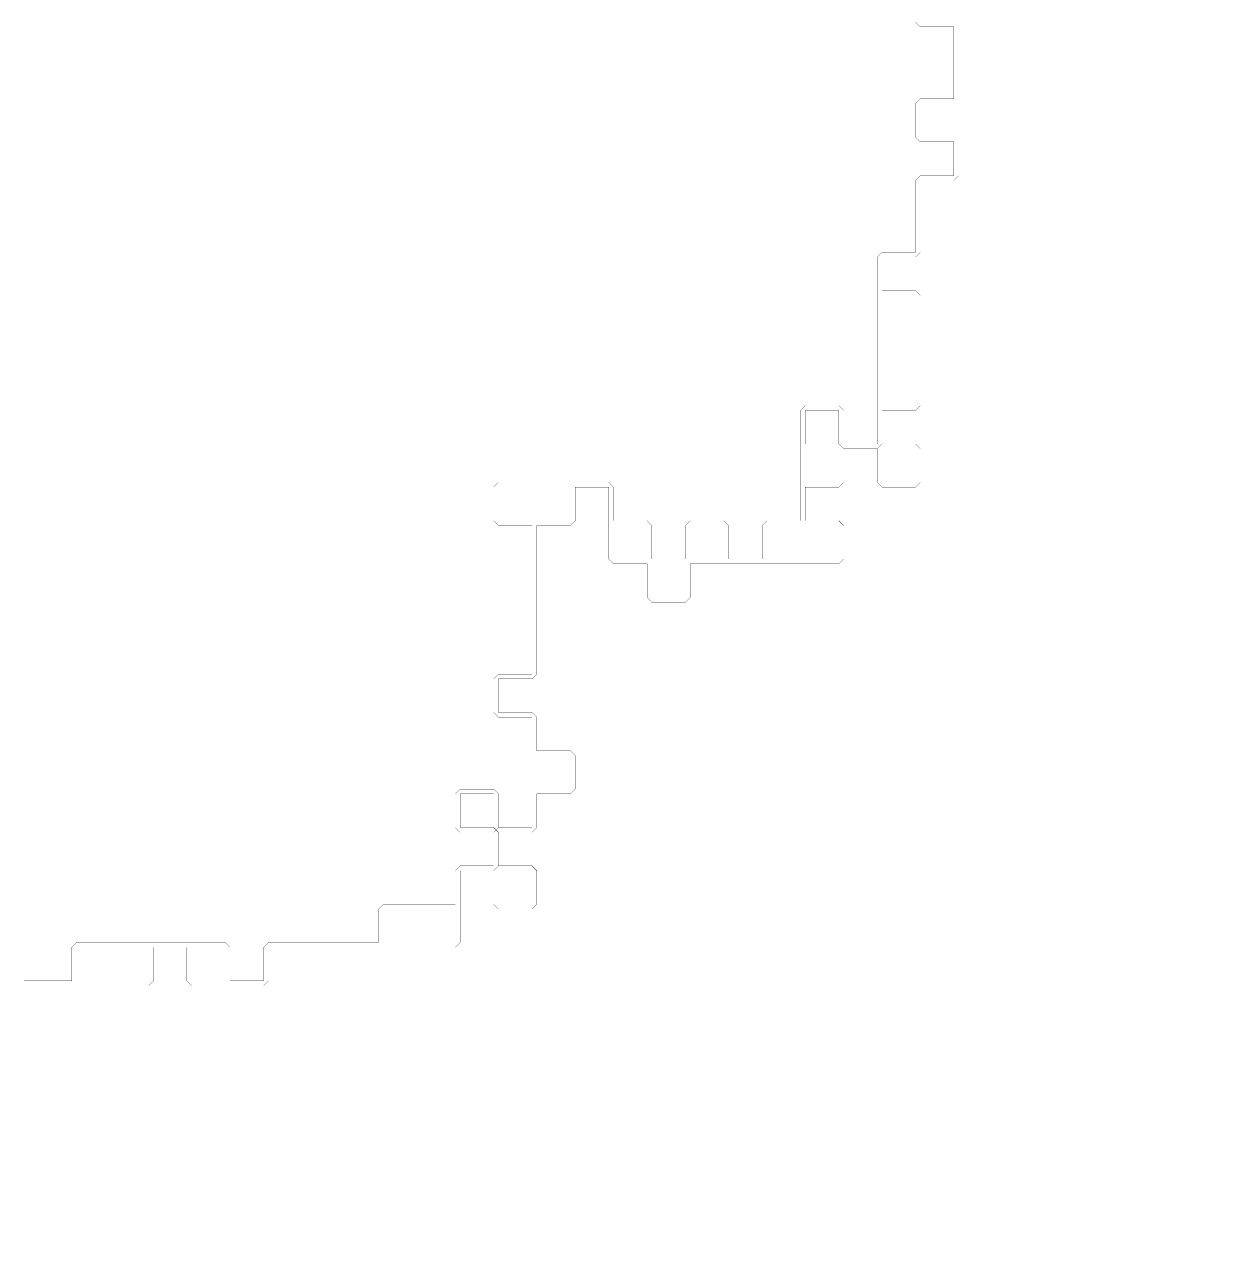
# Model space of a CAD drawing. Header units: metres. Extents: x 0 to 4990, y -4990 to 0.
# Drawn here: x 2550 to 4990, y -4990 to -2495 of the extents above; entities that cross this region are included whole.
import ezdxf

# ---------------------------------------------------------------- set-up
doc = ezdxf.new("R2010")
doc.units = ezdxf.units.M
doc.layers.add('conductor', color=1, linetype='Continuous')
doc.layers.add('substrate', color=5, linetype='Continuous')

msp = doc.modelspace()

# ---------------------------------------------------------------- linework, layer by layer
at = {"layer": 'conductor', "const_width": 0.5}
msp.add_lwpolyline([(2548.828125, -4443.359375), (2558.59375, -4443.359375), (2568.359375, -4443.359375), (2578.125, -4443.359375), (2587.890625, -4443.359375), (2597.65625, -4443.359375), (2607.421875, -4443.359375), (2617.1875, -4443.359375), (2626.953125, -4443.359375), (2636.71875, -4443.359375), (2646.484375, -4443.359375), (2646.484375, -4433.59375), (2646.484375, -4423.828125), (2646.484375, -4414.0625), (2646.484375, -4404.296875), (2646.484375, -4394.53125), (2646.484375, -4384.765625), (2646.484375, -4375), (2656.25, -4365.234375), (2666.015625, -4365.234375), (2675.78125, -4365.234375), (2685.546875, -4365.234375), (2695.3125, -4365.234375), (2705.078125, -4365.234375), (2714.84375, -4365.234375), (2724.609375, -4365.234375), (2734.375, -4365.234375), (2744.140625, -4365.234375), (2753.90625, -4365.234375), (2763.671875, -4365.234375), (2773.4375, -4365.234375), (2783.203125, -4365.234375), (2792.96875, -4365.234375), (2802.734375, -4365.234375), (2812.5, -4365.234375), (2822.265625, -4365.234375), (2832.03125, -4365.234375), (2841.796875, -4365.234375), (2851.5625, -4365.234375), (2861.328125, -4365.234375), (2871.09375, -4365.234375), (2880.859375, -4365.234375), (2890.625, -4365.234375), (2900.390625, -4365.234375), (2910.15625, -4365.234375), (2919.921875, -4365.234375), (2929.6875, -4365.234375), (2939.453125, -4365.234375), (2949.21875, -4365.234375), (2958.984375, -4365.234375), (2968.75, -4375), (2968.75, -4384.765625), (2968.75, -4394.53125), (2968.75, -4404.296875), (2968.75, -4414.0625), (2968.75, -4423.828125), (2968.75, -4433.59375), (2968.75, -4443.359375), (2978.515625, -4443.359375), (2988.28125, -4443.359375), (2998.046875, -4443.359375), (3007.8125, -4443.359375), (3017.578125, -4443.359375), (3027.34375, -4443.359375), (3037.109375, -4443.359375), (3037.109375, -4433.59375), (3037.109375, -4423.828125), (3037.109375, -4414.0625), (3037.109375, -4404.296875), (3037.109375, -4394.53125), (3037.109375, -4384.765625), (3037.109375, -4375), (3046.875, -4365.234375), (3056.640625, -4365.234375), (3066.40625, -4365.234375), (3076.171875, -4365.234375), (3085.9375, -4365.234375), (3095.703125, -4365.234375), (3105.46875, -4365.234375), (3115.234375, -4365.234375), (3125, -4365.234375), (3134.765625, -4365.234375), (3144.53125, -4365.234375), (3154.296875, -4365.234375), (3164.0625, -4365.234375), (3173.828125, -4365.234375), (3183.59375, -4365.234375), (3193.359375, -4365.234375), (3203.125, -4365.234375), (3212.890625, -4365.234375), (3222.65625, -4365.234375), (3232.421875, -4365.234375), (3242.1875, -4365.234375), (3251.953125, -4365.234375), (3261.71875, -4365.234375), (3271.484375, -4365.234375), (3271.484375, -4355.46875), (3271.484375, -4345.703125), (3271.484375, -4335.9375), (3271.484375, -4326.171875), (3271.484375, -4316.40625), (3271.484375, -4306.640625), (3271.484375, -4296.875), (3281.25, -4287.109375), (3291.015625, -4287.109375), (3300.78125, -4287.109375), (3310.546875, -4287.109375), (3320.3125, -4287.109375), (3330.078125, -4287.109375), (3339.84375, -4287.109375), (3349.609375, -4287.109375), (3359.375, -4287.109375), (3369.140625, -4287.109375), (3378.90625, -4287.109375), (3388.671875, -4287.109375), (3398.4375, -4287.109375), (3408.203125, -4287.109375), (3417.96875, -4287.109375), (3427.734375, -4287.109375), (3427.734375, -4277.34375), (3427.734375, -4267.578125), (3427.734375, -4257.8125), (3427.734375, -4248.046875), (3427.734375, -4238.28125), (3427.734375, -4228.515625), (3427.734375, -4218.75), (3437.5, -4208.984375), (3447.265625, -4208.984375), (3457.03125, -4208.984375), (3466.796875, -4208.984375), (3476.5625, -4208.984375), (3486.328125, -4208.984375), (3496.09375, -4208.984375), (3505.859375, -4208.984375), (3505.859375, -4199.21875), (3505.859375, -4189.453125), (3505.859375, -4179.6875), (3505.859375, -4169.921875), (3505.859375, -4160.15625), (3505.859375, -4150.390625), (3505.859375, -4140.625), (3515.625, -4130.859375), (3525.390625, -4130.859375), (3535.15625, -4130.859375), (3544.921875, -4130.859375), (3554.6875, -4130.859375), (3564.453125, -4130.859375), (3574.21875, -4130.859375), (3583.984375, -4130.859375), (3583.984375, -4121.09375), (3583.984375, -4111.328125), (3583.984375, -4101.5625), (3583.984375, -4091.796875), (3583.984375, -4082.03125), (3583.984375, -4072.265625), (3583.984375, -4062.5), (3583.984375, -4052.734375), (3583.984375, -4042.96875), (3583.984375, -4033.203125), (3583.984375, -4023.4375), (3583.984375, -4013.671875), (3583.984375, -4003.90625), (3583.984375, -3994.140625), (3583.984375, -3984.375), (3583.984375, -3974.609375), (3583.984375, -3964.84375), (3583.984375, -3955.078125), (3583.984375, -3945.3125), (3583.984375, -3935.546875), (3583.984375, -3925.78125), (3583.984375, -3916.015625), (3583.984375, -3906.25), (3574.21875, -3906.25), (3564.453125, -3906.25), (3554.6875, -3906.25), (3544.921875, -3906.25), (3535.15625, -3906.25), (3525.390625, -3906.25), (3515.625, -3906.25), (3505.859375, -3896.484375), (3505.859375, -3886.71875), (3505.859375, -3876.953125), (3505.859375, -3867.1875), (3505.859375, -3857.421875), (3505.859375, -3847.65625), (3505.859375, -3837.890625), (3505.859375, -3828.125), (3515.625, -3818.359375), (3525.390625, -3818.359375), (3535.15625, -3818.359375), (3544.921875, -3818.359375), (3554.6875, -3818.359375), (3564.453125, -3818.359375), (3574.21875, -3818.359375), (3583.984375, -3818.359375), (3583.984375, -3808.59375), (3583.984375, -3798.828125), (3583.984375, -3789.0625), (3583.984375, -3779.296875), (3583.984375, -3769.53125), (3583.984375, -3759.765625), (3583.984375, -3750), (3583.984375, -3740.234375), (3583.984375, -3730.46875), (3583.984375, -3720.703125), (3583.984375, -3710.9375), (3583.984375, -3701.171875), (3583.984375, -3691.40625), (3583.984375, -3681.640625), (3583.984375, -3671.875), (3583.984375, -3662.109375), (3583.984375, -3652.34375), (3583.984375, -3642.578125), (3583.984375, -3632.8125), (3583.984375, -3623.046875), (3583.984375, -3613.28125), (3583.984375, -3603.515625), (3583.984375, -3593.75), (3583.984375, -3583.984375), (3583.984375, -3574.21875), (3583.984375, -3564.453125), (3583.984375, -3554.6875), (3583.984375, -3544.921875), (3583.984375, -3535.15625), (3583.984375, -3525.390625), (3583.984375, -3515.625), (3574.21875, -3515.625), (3564.453125, -3515.625), (3554.6875, -3515.625), (3544.921875, -3515.625), (3535.15625, -3515.625), (3525.390625, -3515.625), (3515.625, -3515.625), (3505.859375, -3505.859375), (3505.859375, -3496.09375), (3505.859375, -3486.328125), (3505.859375, -3476.5625), (3505.859375, -3466.796875), (3505.859375, -3457.03125), (3505.859375, -3447.265625), (3505.859375, -3437.5), (3515.625, -3427.734375), (3525.390625, -3427.734375), (3535.15625, -3427.734375), (3544.921875, -3427.734375), (3554.6875, -3427.734375), (3564.453125, -3427.734375), (3574.21875, -3427.734375), (3583.984375, -3427.734375), (3593.75, -3427.734375), (3603.515625, -3427.734375), (3613.28125, -3427.734375), (3623.046875, -3427.734375), (3632.8125, -3427.734375), (3642.578125, -3427.734375), (3652.34375, -3427.734375), (3662.109375, -3427.734375), (3671.875, -3427.734375), (3681.640625, -3427.734375), (3691.40625, -3427.734375), (3701.171875, -3427.734375), (3710.9375, -3427.734375), (3720.703125, -3427.734375), (3730.46875, -3427.734375), (3740.234375, -3427.734375), (3750, -3437.5), (3750, -3447.265625), (3750, -3457.03125), (3750, -3466.796875), (3750, -3476.5625), (3750, -3486.328125), (3750, -3496.09375), (3750, -3505.859375), (3759.765625, -3505.859375), (3769.53125, -3505.859375), (3779.296875, -3505.859375), (3789.0625, -3505.859375), (3798.828125, -3505.859375), (3808.59375, -3505.859375), (3818.359375, -3505.859375), (3828.125, -3515.625), (3828.125, -3525.390625), (3828.125, -3535.15625), (3828.125, -3544.921875), (3828.125, -3554.6875), (3828.125, -3564.453125), (3828.125, -3574.21875), (3828.125, -3583.984375), (3837.890625, -3583.984375), (3847.65625, -3583.984375), (3857.421875, -3583.984375), (3867.1875, -3583.984375), (3876.953125, -3583.984375), (3886.71875, -3583.984375), (3896.484375, -3583.984375), (3896.484375, -3574.21875), (3896.484375, -3564.453125), (3896.484375, -3554.6875), (3896.484375, -3544.921875), (3896.484375, -3535.15625), (3896.484375, -3525.390625), (3896.484375, -3515.625), (3906.25, -3505.859375), (3916.015625, -3505.859375), (3925.78125, -3505.859375), (3935.546875, -3505.859375), (3945.3125, -3505.859375), (3955.078125, -3505.859375), (3964.84375, -3505.859375), (3974.609375, -3505.859375), (3984.375, -3515.625), (3984.375, -3525.390625), (3984.375, -3535.15625), (3984.375, -3544.921875), (3984.375, -3554.6875), (3984.375, -3564.453125), (3984.375, -3574.21875), (3984.375, -3583.984375), (3994.140625, -3583.984375), (4003.90625, -3583.984375), (4013.671875, -3583.984375), (4023.4375, -3583.984375), (4033.203125, -3583.984375), (4042.96875, -3583.984375), (4052.734375, -3583.984375), (4052.734375, -3574.21875), (4052.734375, -3564.453125), (4052.734375, -3554.6875), (4052.734375, -3544.921875), (4052.734375, -3535.15625), (4052.734375, -3525.390625), (4052.734375, -3515.625), (4062.5, -3505.859375), (4072.265625, -3505.859375), (4082.03125, -3505.859375), (4091.796875, -3505.859375), (4101.5625, -3505.859375), (4111.328125, -3505.859375), (4121.09375, -3505.859375), (4130.859375, -3505.859375), (4130.859375, -3496.09375), (4130.859375, -3486.328125), (4130.859375, -3476.5625), (4130.859375, -3466.796875), (4130.859375, -3457.03125), (4130.859375, -3447.265625), (4130.859375, -3437.5), (4130.859375, -3427.734375), (4130.859375, -3417.96875), (4130.859375, -3408.203125), (4130.859375, -3398.4375), (4130.859375, -3388.671875), (4130.859375, -3378.90625), (4130.859375, -3369.140625), (4130.859375, -3359.375), (4130.859375, -3349.609375), (4130.859375, -3339.84375), (4130.859375, -3330.078125), (4130.859375, -3320.3125), (4130.859375, -3310.546875), (4130.859375, -3300.78125), (4130.859375, -3291.015625), (4130.859375, -3281.25), (4140.625, -3271.484375), (4150.390625, -3271.484375), (4160.15625, -3271.484375), (4169.921875, -3271.484375), (4179.6875, -3271.484375), (4189.453125, -3271.484375), (4199.21875, -3271.484375), (4208.984375, -3271.484375), (4218.75, -3281.25), (4218.75, -3291.015625), (4218.75, -3300.78125), (4218.75, -3310.546875), (4218.75, -3320.3125), (4218.75, -3330.078125), (4218.75, -3339.84375), (4218.75, -3349.609375), (4228.515625, -3349.609375), (4238.28125, -3349.609375), (4248.046875, -3349.609375), (4257.8125, -3349.609375), (4267.578125, -3349.609375), (4277.34375, -3349.609375), (4287.109375, -3349.609375), (4287.109375, -3339.84375), (4287.109375, -3330.078125), (4287.109375, -3320.3125), (4287.109375, -3310.546875), (4287.109375, -3300.78125), (4287.109375, -3291.015625), (4287.109375, -3281.25), (4287.109375, -3271.484375), (4287.109375, -3261.71875), (4287.109375, -3251.953125), (4287.109375, -3242.1875), (4287.109375, -3232.421875), (4287.109375, -3222.65625), (4287.109375, -3212.890625), (4287.109375, -3203.125), (4287.109375, -3193.359375), (4287.109375, -3183.59375), (4287.109375, -3173.828125), (4287.109375, -3164.0625), (4287.109375, -3154.296875), (4287.109375, -3144.53125), (4287.109375, -3134.765625), (4287.109375, -3125), (4287.109375, -3115.234375), (4287.109375, -3105.46875), (4287.109375, -3095.703125), (4287.109375, -3085.9375), (4287.109375, -3076.171875), (4287.109375, -3066.40625), (4287.109375, -3056.640625), (4287.109375, -3046.875), (4287.109375, -3037.109375), (4287.109375, -3027.34375), (4287.109375, -3017.578125), (4287.109375, -3007.8125), (4287.109375, -2998.046875), (4287.109375, -2988.28125), (4287.109375, -2978.515625), (4287.109375, -2968.75), (4296.875, -2958.984375), (4306.640625, -2958.984375), (4316.40625, -2958.984375), (4326.171875, -2958.984375), (4335.9375, -2958.984375), (4345.703125, -2958.984375), (4355.46875, -2958.984375), (4365.234375, -2958.984375), (4365.234375, -2949.21875), (4365.234375, -2939.453125), (4365.234375, -2929.6875), (4365.234375, -2919.921875), (4365.234375, -2910.15625), (4365.234375, -2900.390625), (4365.234375, -2890.625), (4365.234375, -2880.859375), (4365.234375, -2871.09375), (4365.234375, -2861.328125), (4365.234375, -2851.5625), (4365.234375, -2841.796875), (4365.234375, -2832.03125), (4365.234375, -2822.265625), (4365.234375, -2812.5), (4375, -2802.734375), (4384.765625, -2802.734375), (4394.53125, -2802.734375), (4404.296875, -2802.734375), (4414.0625, -2802.734375), (4423.828125, -2802.734375), (4433.59375, -2802.734375), (4443.359375, -2802.734375), (4443.359375, -2792.96875), (4443.359375, -2783.203125), (4443.359375, -2773.4375), (4443.359375, -2763.671875), (4443.359375, -2753.90625), (4443.359375, -2744.140625), (4443.359375, -2734.375), (4433.59375, -2734.375), (4423.828125, -2734.375), (4414.0625, -2734.375), (4404.296875, -2734.375), (4394.53125, -2734.375), (4384.765625, -2734.375), (4375, -2734.375), (4365.234375, -2724.609375), (4365.234375, -2714.84375), (4365.234375, -2705.078125), (4365.234375, -2695.3125), (4365.234375, -2685.546875), (4365.234375, -2675.78125), (4365.234375, -2666.015625), (4365.234375, -2656.25), (4375, -2646.484375), (4384.765625, -2646.484375), (4394.53125, -2646.484375), (4404.296875, -2646.484375), (4414.0625, -2646.484375), (4423.828125, -2646.484375), (4433.59375, -2646.484375), (4443.359375, -2646.484375), (4443.359375, -2636.71875), (4443.359375, -2626.953125), (4443.359375, -2617.1875), (4443.359375, -2607.421875), (4443.359375, -2597.65625), (4443.359375, -2587.890625), (4443.359375, -2578.125), (4443.359375, -2568.359375), (4443.359375, -2558.59375), (4443.359375, -2548.828125), (4443.359375, -2539.0625), (4443.359375, -2529.296875), (4443.359375, -2519.53125), (4443.359375, -2509.765625), (4443.359375, -2500), (4433.59375, -2500), (4423.828125, -2500), (4414.0625, -2500), (4404.296875, -2500), (4394.53125, -2500), (4384.765625, -2500), (4375, -2500), (4365.234375, -2490.234375)], dxfattribs=at)
msp.add_lwpolyline([(3427.734375, -4062.5), (3437.5, -4052.734375), (3447.265625, -4052.734375), (3457.03125, -4052.734375), (3466.796875, -4052.734375), (3476.5625, -4052.734375), (3486.328125, -4052.734375), (3496.09375, -4052.734375), (3505.859375, -4052.734375), (3515.625, -4062.5), (3515.625, -4072.265625), (3515.625, -4082.03125), (3515.625, -4091.796875), (3515.625, -4101.5625), (3515.625, -4111.328125), (3515.625, -4121.09375), (3515.625, -4130.859375), (3505.859375, -4140.625), (3496.09375, -4140.625), (3486.328125, -4140.625), (3476.5625, -4140.625), (3466.796875, -4140.625), (3457.03125, -4140.625), (3447.265625, -4140.625), (3437.5, -4140.625), (3427.734375, -4130.859375), (3427.734375, -4121.09375), (3427.734375, -4111.328125), (3427.734375, -4101.5625), (3427.734375, -4091.796875), (3427.734375, -4082.03125), (3427.734375, -4072.265625)], close=True, dxfattribs=at)
at = {"layer": 'substrate', "const_width": 0.5}
for points in [[(2548.828125, -4990.234375), (2558.59375, -4990.234375), (2568.359375, -4990.234375), (2578.125, -4990.234375), (2587.890625, -4990.234375), (2597.65625, -4990.234375), (2607.421875, -4990.234375), (2617.1875, -4990.234375), (2626.953125, -4990.234375), (2636.71875, -4990.234375), (2646.484375, -4990.234375), (2656.25, -4990.234375), (2666.015625, -4990.234375), (2675.78125, -4990.234375), (2685.546875, -4990.234375), (2695.3125, -4990.234375), (2705.078125, -4990.234375), (2714.84375, -4990.234375), (2724.609375, -4990.234375), (2734.375, -4990.234375), (2744.140625, -4990.234375), (2753.90625, -4990.234375), (2763.671875, -4990.234375), (2773.4375, -4990.234375), (2783.203125, -4990.234375), (2792.96875, -4990.234375), (2802.734375, -4990.234375), (2812.5, -4990.234375), (2822.265625, -4990.234375), (2832.03125, -4990.234375), (2841.796875, -4990.234375), (2851.5625, -4990.234375), (2861.328125, -4990.234375), (2871.09375, -4990.234375), (2880.859375, -4990.234375), (2890.625, -4990.234375), (2900.390625, -4990.234375), (2910.15625, -4990.234375), (2919.921875, -4990.234375), (2929.6875, -4990.234375), (2939.453125, -4990.234375), (2949.21875, -4990.234375), (2958.984375, -4990.234375), (2968.75, -4990.234375), (2978.515625, -4990.234375), (2988.28125, -4990.234375), (2998.046875, -4990.234375), (3007.8125, -4990.234375), (3017.578125, -4990.234375), (3027.34375, -4990.234375), (3037.109375, -4990.234375), (3046.875, -4990.234375), (3056.640625, -4990.234375), (3066.40625, -4990.234375), (3076.171875, -4990.234375), (3085.9375, -4990.234375), (3095.703125, -4990.234375), (3105.46875, -4990.234375), (3115.234375, -4990.234375), (3125, -4990.234375), (3134.765625, -4990.234375), (3144.53125, -4990.234375), (3154.296875, -4990.234375), (3164.0625, -4990.234375), (3173.828125, -4990.234375), (3183.59375, -4990.234375), (3193.359375, -4990.234375), (3203.125, -4990.234375), (3212.890625, -4990.234375), (3222.65625, -4990.234375), (3232.421875, -4990.234375), (3242.1875, -4990.234375), (3251.953125, -4990.234375), (3261.71875, -4990.234375), (3271.484375, -4990.234375), (3281.25, -4990.234375), (3291.015625, -4990.234375), (3300.78125, -4990.234375), (3310.546875, -4990.234375), (3320.3125, -4990.234375), (3330.078125, -4990.234375), (3339.84375, -4990.234375), (3349.609375, -4990.234375), (3359.375, -4990.234375), (3369.140625, -4990.234375), (3378.90625, -4990.234375), (3388.671875, -4990.234375), (3398.4375, -4990.234375), (3408.203125, -4990.234375), (3417.96875, -4990.234375), (3427.734375, -4990.234375), (3437.5, -4990.234375), (3447.265625, -4990.234375), (3457.03125, -4990.234375), (3466.796875, -4990.234375), (3476.5625, -4990.234375), (3486.328125, -4990.234375), (3496.09375, -4990.234375), (3505.859375, -4990.234375), (3515.625, -4990.234375), (3525.390625, -4990.234375), (3535.15625, -4990.234375), (3544.921875, -4990.234375), (3554.6875, -4990.234375), (3564.453125, -4990.234375), (3574.21875, -4990.234375), (3583.984375, -4990.234375), (3593.75, -4990.234375), (3603.515625, -4990.234375), (3613.28125, -4990.234375), (3623.046875, -4990.234375), (3632.8125, -4990.234375), (3642.578125, -4990.234375), (3652.34375, -4990.234375), (3662.109375, -4990.234375), (3671.875, -4990.234375), (3681.640625, -4990.234375), (3691.40625, -4990.234375), (3701.171875, -4990.234375), (3710.9375, -4990.234375), (3720.703125, -4990.234375), (3730.46875, -4990.234375), (3740.234375, -4990.234375), (3750, -4990.234375), (3759.765625, -4990.234375), (3769.53125, -4990.234375), (3779.296875, -4990.234375), (3789.0625, -4990.234375), (3798.828125, -4990.234375), (3808.59375, -4990.234375), (3818.359375, -4990.234375), (3828.125, -4990.234375), (3837.890625, -4990.234375), (3847.65625, -4990.234375), (3857.421875, -4990.234375), (3867.1875, -4990.234375), (3876.953125, -4990.234375), (3886.71875, -4990.234375), (3896.484375, -4990.234375), (3906.25, -4990.234375), (3916.015625, -4990.234375), (3925.78125, -4990.234375), (3935.546875, -4990.234375), (3945.3125, -4990.234375), (3955.078125, -4990.234375), (3964.84375, -4990.234375), (3974.609375, -4990.234375), (3984.375, -4990.234375), (3994.140625, -4990.234375), (4003.90625, -4990.234375), (4013.671875, -4990.234375), (4023.4375, -4990.234375), (4033.203125, -4990.234375), (4042.96875, -4990.234375), (4052.734375, -4990.234375), (4062.5, -4990.234375), (4072.265625, -4990.234375), (4082.03125, -4990.234375), (4091.796875, -4990.234375), (4101.5625, -4990.234375), (4111.328125, -4990.234375), (4121.09375, -4990.234375), (4130.859375, -4990.234375), (4140.625, -4990.234375), (4150.390625, -4990.234375), (4160.15625, -4990.234375), (4169.921875, -4990.234375), (4179.6875, -4990.234375), (4189.453125, -4990.234375), (4199.21875, -4990.234375), (4208.984375, -4990.234375), (4218.75, -4990.234375), (4228.515625, -4990.234375), (4238.28125, -4990.234375), (4248.046875, -4990.234375), (4257.8125, -4990.234375), (4267.578125, -4990.234375), (4277.34375, -4990.234375), (4287.109375, -4990.234375), (4296.875, -4990.234375), (4306.640625, -4990.234375), (4316.40625, -4990.234375), (4326.171875, -4990.234375), (4335.9375, -4990.234375), (4345.703125, -4990.234375), (4355.46875, -4990.234375), (4365.234375, -4990.234375), (4375, -4990.234375), (4384.765625, -4990.234375), (4394.53125, -4990.234375), (4404.296875, -4990.234375), (4414.0625, -4990.234375), (4423.828125, -4990.234375), (4433.59375, -4990.234375), (4443.359375, -4990.234375), (4453.125, -4990.234375), (4462.890625, -4990.234375), (4472.65625, -4990.234375), (4482.421875, -4990.234375), (4492.1875, -4990.234375), (4501.953125, -4990.234375), (4511.71875, -4990.234375), (4521.484375, -4990.234375), (4531.25, -4990.234375), (4541.015625, -4990.234375), (4550.78125, -4990.234375), (4560.546875, -4990.234375), (4570.3125, -4990.234375), (4580.078125, -4990.234375), (4589.84375, -4990.234375), (4599.609375, -4990.234375), (4609.375, -4990.234375), (4619.140625, -4990.234375), (4628.90625, -4990.234375), (4638.671875, -4990.234375), (4648.4375, -4990.234375), (4658.203125, -4990.234375), (4667.96875, -4990.234375), (4677.734375, -4990.234375), (4687.5, -4990.234375), (4697.265625, -4990.234375), (4707.03125, -4990.234375), (4716.796875, -4990.234375), (4726.5625, -4990.234375), (4736.328125, -4990.234375), (4746.09375, -4990.234375), (4755.859375, -4990.234375), (4765.625, -4990.234375), (4775.390625, -4990.234375), (4785.15625, -4990.234375), (4794.921875, -4990.234375), (4804.6875, -4990.234375), (4814.453125, -4990.234375), (4824.21875, -4990.234375), (4833.984375, -4990.234375), (4843.75, -4990.234375), (4853.515625, -4990.234375), (4863.28125, -4990.234375), (4873.046875, -4990.234375), (4882.8125, -4990.234375), (4892.578125, -4990.234375), (4902.34375, -4990.234375), (4912.109375, -4990.234375), (4921.875, -4990.234375), (4931.640625, -4990.234375), (4941.40625, -4990.234375), (4951.171875, -4990.234375), (4960.9375, -4990.234375), (4970.703125, -4990.234375), (4980.46875, -4990.234375), (4990.234375, -4990.234375), (4990.234375, -4980.46875), (4990.234375, -4970.703125), (4990.234375, -4960.9375), (4990.234375, -4951.171875), (4990.234375, -4941.40625), (4990.234375, -4931.640625), (4990.234375, -4921.875), (4990.234375, -4912.109375), (4990.234375, -4902.34375), (4990.234375, -4892.578125), (4990.234375, -4882.8125), (4990.234375, -4873.046875), (4990.234375, -4863.28125), (4990.234375, -4853.515625), (4990.234375, -4843.75), (4990.234375, -4833.984375), (4990.234375, -4824.21875), (4990.234375, -4814.453125), (4990.234375, -4804.6875), (4990.234375, -4794.921875), (4990.234375, -4785.15625), (4990.234375, -4775.390625), (4990.234375, -4765.625), (4990.234375, -4755.859375), (4990.234375, -4746.09375), (4990.234375, -4736.328125), (4990.234375, -4726.5625), (4990.234375, -4716.796875), (4990.234375, -4707.03125), (4990.234375, -4697.265625), (4990.234375, -4687.5), (4990.234375, -4677.734375), (4990.234375, -4667.96875), (4990.234375, -4658.203125), (4990.234375, -4648.4375), (4990.234375, -4638.671875), (4990.234375, -4628.90625), (4990.234375, -4619.140625), (4990.234375, -4609.375), (4990.234375, -4599.609375), (4990.234375, -4589.84375), (4990.234375, -4580.078125), (4990.234375, -4570.3125), (4990.234375, -4560.546875), (4990.234375, -4550.78125), (4990.234375, -4541.015625), (4990.234375, -4531.25), (4990.234375, -4521.484375), (4990.234375, -4511.71875), (4990.234375, -4501.953125), (4990.234375, -4492.1875), (4990.234375, -4482.421875), (4990.234375, -4472.65625), (4990.234375, -4462.890625), (4990.234375, -4453.125), (4990.234375, -4443.359375), (4990.234375, -4433.59375), (4990.234375, -4423.828125), (4990.234375, -4414.0625), (4990.234375, -4404.296875), (4990.234375, -4394.53125), (4990.234375, -4384.765625), (4990.234375, -4375), (4990.234375, -4365.234375), (4990.234375, -4355.46875), (4990.234375, -4345.703125), (4990.234375, -4335.9375), (4990.234375, -4326.171875), (4990.234375, -4316.40625), (4990.234375, -4306.640625), (4990.234375, -4296.875), (4990.234375, -4287.109375), (4990.234375, -4277.34375), (4990.234375, -4267.578125), (4990.234375, -4257.8125), (4990.234375, -4248.046875), (4990.234375, -4238.28125), (4990.234375, -4228.515625), (4990.234375, -4218.75), (4990.234375, -4208.984375), (4990.234375, -4199.21875), (4990.234375, -4189.453125), (4990.234375, -4179.6875), (4990.234375, -4169.921875), (4990.234375, -4160.15625), (4990.234375, -4150.390625), (4990.234375, -4140.625), (4990.234375, -4130.859375), (4990.234375, -4121.09375), (4990.234375, -4111.328125), (4990.234375, -4101.5625), (4990.234375, -4091.796875), (4990.234375, -4082.03125), (4990.234375, -4072.265625), (4990.234375, -4062.5), (4990.234375, -4052.734375), (4990.234375, -4042.96875), (4990.234375, -4033.203125), (4990.234375, -4023.4375), (4990.234375, -4013.671875), (4990.234375, -4003.90625), (4990.234375, -3994.140625), (4990.234375, -3984.375), (4990.234375, -3974.609375), (4990.234375, -3964.84375), (4990.234375, -3955.078125), (4990.234375, -3945.3125), (4990.234375, -3935.546875), (4990.234375, -3925.78125), (4990.234375, -3916.015625), (4990.234375, -3906.25), (4990.234375, -3896.484375), (4990.234375, -3886.71875), (4990.234375, -3876.953125), (4990.234375, -3867.1875), (4990.234375, -3857.421875), (4990.234375, -3847.65625), (4990.234375, -3837.890625), (4990.234375, -3828.125), (4990.234375, -3818.359375), (4990.234375, -3808.59375), (4990.234375, -3798.828125), (4990.234375, -3789.0625), (4990.234375, -3779.296875), (4990.234375, -3769.53125), (4990.234375, -3759.765625), (4990.234375, -3750), (4990.234375, -3740.234375), (4990.234375, -3730.46875), (4990.234375, -3720.703125), (4990.234375, -3710.9375), (4990.234375, -3701.171875), (4990.234375, -3691.40625), (4990.234375, -3681.640625), (4990.234375, -3671.875), (4990.234375, -3662.109375), (4990.234375, -3652.34375), (4990.234375, -3642.578125), (4990.234375, -3632.8125), (4990.234375, -3623.046875), (4990.234375, -3613.28125), (4990.234375, -3603.515625), (4990.234375, -3593.75), (4990.234375, -3583.984375), (4990.234375, -3574.21875), (4990.234375, -3564.453125), (4990.234375, -3554.6875), (4990.234375, -3544.921875), (4990.234375, -3535.15625), (4990.234375, -3525.390625), (4990.234375, -3515.625), (4990.234375, -3505.859375), (4990.234375, -3496.09375), (4990.234375, -3486.328125), (4990.234375, -3476.5625), (4990.234375, -3466.796875), (4990.234375, -3457.03125), (4990.234375, -3447.265625), (4990.234375, -3437.5), (4990.234375, -3427.734375), (4990.234375, -3417.96875), (4990.234375, -3408.203125), (4990.234375, -3398.4375), (4990.234375, -3388.671875), (4990.234375, -3378.90625), (4990.234375, -3369.140625), (4990.234375, -3359.375), (4990.234375, -3349.609375), (4990.234375, -3339.84375), (4990.234375, -3330.078125), (4990.234375, -3320.3125), (4990.234375, -3310.546875), (4990.234375, -3300.78125), (4990.234375, -3291.015625), (4990.234375, -3281.25), (4990.234375, -3271.484375), (4990.234375, -3261.71875), (4990.234375, -3251.953125), (4990.234375, -3242.1875), (4990.234375, -3232.421875), (4990.234375, -3222.65625), (4990.234375, -3212.890625), (4990.234375, -3203.125), (4990.234375, -3193.359375), (4990.234375, -3183.59375), (4990.234375, -3173.828125), (4990.234375, -3164.0625), (4990.234375, -3154.296875), (4990.234375, -3144.53125), (4990.234375, -3134.765625), (4990.234375, -3125), (4990.234375, -3115.234375), (4990.234375, -3105.46875), (4990.234375, -3095.703125), (4990.234375, -3085.9375), (4990.234375, -3076.171875), (4990.234375, -3066.40625), (4990.234375, -3056.640625), (4990.234375, -3046.875), (4990.234375, -3037.109375), (4990.234375, -3027.34375), (4990.234375, -3017.578125), (4990.234375, -3007.8125), (4990.234375, -2998.046875), (4990.234375, -2988.28125), (4990.234375, -2978.515625), (4990.234375, -2968.75), (4990.234375, -2958.984375), (4990.234375, -2949.21875), (4990.234375, -2939.453125), (4990.234375, -2929.6875), (4990.234375, -2919.921875), (4990.234375, -2910.15625), (4990.234375, -2900.390625), (4990.234375, -2890.625), (4990.234375, -2880.859375), (4990.234375, -2871.09375), (4990.234375, -2861.328125), (4990.234375, -2851.5625), (4990.234375, -2841.796875), (4990.234375, -2832.03125), (4990.234375, -2822.265625), (4990.234375, -2812.5), (4990.234375, -2802.734375), (4990.234375, -2792.96875), (4990.234375, -2783.203125), (4990.234375, -2773.4375), (4990.234375, -2763.671875), (4990.234375, -2753.90625), (4990.234375, -2744.140625), (4990.234375, -2734.375), (4990.234375, -2724.609375), (4990.234375, -2714.84375), (4990.234375, -2705.078125), (4990.234375, -2695.3125), (4990.234375, -2685.546875), (4990.234375, -2675.78125), (4990.234375, -2666.015625), (4990.234375, -2656.25), (4990.234375, -2646.484375), (4990.234375, -2636.71875), (4990.234375, -2626.953125), (4990.234375, -2617.1875), (4990.234375, -2607.421875), (4990.234375, -2597.65625), (4990.234375, -2587.890625), (4990.234375, -2578.125), (4990.234375, -2568.359375), (4990.234375, -2558.59375), (4990.234375, -2548.828125), (4990.234375, -2539.0625), (4990.234375, -2529.296875), (4990.234375, -2519.53125), (4990.234375, -2509.765625), (4990.234375, -2500), (4990.234375, -2490.234375)], [(4453.125, -2490.234375), (4453.125, -2500), (4453.125, -2509.765625), (4453.125, -2519.53125), (4453.125, -2529.296875), (4453.125, -2539.0625), (4453.125, -2548.828125), (4453.125, -2558.59375), (4453.125, -2568.359375), (4453.125, -2578.125), (4453.125, -2587.890625), (4453.125, -2597.65625), (4453.125, -2607.421875), (4453.125, -2617.1875), (4453.125, -2626.953125), (4453.125, -2636.71875), (4453.125, -2646.484375), (4453.125, -2656.25), (4453.125, -2666.015625), (4453.125, -2675.78125), (4453.125, -2685.546875), (4453.125, -2695.3125), (4453.125, -2705.078125), (4453.125, -2714.84375), (4453.125, -2724.609375), (4453.125, -2734.375), (4453.125, -2744.140625), (4453.125, -2753.90625), (4453.125, -2763.671875), (4453.125, -2773.4375), (4453.125, -2783.203125), (4453.125, -2792.96875), (4453.125, -2802.734375), (4443.359375, -2812.5), (4433.59375, -2812.5), (4423.828125, -2812.5), (4414.0625, -2812.5), (4404.296875, -2812.5), (4394.53125, -2812.5), (4384.765625, -2812.5), (4375, -2812.5), (4375, -2822.265625), (4375, -2832.03125), (4375, -2841.796875), (4375, -2851.5625), (4375, -2861.328125), (4375, -2871.09375), (4375, -2880.859375), (4375, -2890.625), (4375, -2900.390625), (4375, -2910.15625), (4375, -2919.921875), (4375, -2929.6875), (4375, -2939.453125), (4375, -2949.21875), (4375, -2958.984375), (4365.234375, -2968.75), (4355.46875, -2968.75), (4345.703125, -2968.75), (4335.9375, -2968.75), (4326.171875, -2968.75), (4316.40625, -2968.75), (4306.640625, -2968.75), (4296.875, -2968.75), (4296.875, -2978.515625), (4296.875, -2988.28125), (4296.875, -2998.046875), (4296.875, -3007.8125), (4296.875, -3017.578125), (4296.875, -3027.34375), (4296.875, -3037.109375), (4306.640625, -3037.109375), (4316.40625, -3037.109375), (4326.171875, -3037.109375), (4335.9375, -3037.109375), (4345.703125, -3037.109375), (4355.46875, -3037.109375), (4365.234375, -3037.109375), (4375, -3046.875), (4375, -3056.640625), (4375, -3066.40625), (4375, -3076.171875), (4375, -3085.9375), (4375, -3095.703125), (4375, -3105.46875), (4375, -3115.234375), (4375, -3125), (4375, -3134.765625), (4375, -3144.53125), (4375, -3154.296875), (4375, -3164.0625), (4375, -3173.828125), (4375, -3183.59375), (4375, -3193.359375), (4375, -3203.125), (4375, -3212.890625), (4375, -3222.65625), (4375, -3232.421875), (4375, -3242.1875), (4375, -3251.953125), (4375, -3261.71875), (4375, -3271.484375), (4365.234375, -3281.25), (4355.46875, -3281.25), (4345.703125, -3281.25), (4335.9375, -3281.25), (4326.171875, -3281.25), (4316.40625, -3281.25), (4306.640625, -3281.25), (4296.875, -3281.25), (4296.875, -3291.015625), (4296.875, -3300.78125), (4296.875, -3310.546875), (4296.875, -3320.3125), (4296.875, -3330.078125), (4296.875, -3339.84375), (4296.875, -3349.609375), (4287.109375, -3359.375), (4277.34375, -3359.375), (4267.578125, -3359.375), (4257.8125, -3359.375), (4248.046875, -3359.375), (4238.28125, -3359.375), (4228.515625, -3359.375), (4218.75, -3359.375), (4208.984375, -3349.609375), (4208.984375, -3339.84375), (4208.984375, -3330.078125), (4208.984375, -3320.3125), (4208.984375, -3310.546875), (4208.984375, -3300.78125), (4208.984375, -3291.015625), (4208.984375, -3281.25), (4199.21875, -3281.25), (4189.453125, -3281.25), (4179.6875, -3281.25), (4169.921875, -3281.25), (4160.15625, -3281.25), (4150.390625, -3281.25), (4140.625, -3281.25), (4140.625, -3291.015625), (4140.625, -3300.78125), (4140.625, -3310.546875), (4140.625, -3320.3125), (4140.625, -3330.078125), (4140.625, -3339.84375), (4140.625, -3349.609375), (4150.390625, -3349.609375), (4160.15625, -3349.609375), (4169.921875, -3349.609375), (4179.6875, -3349.609375), (4189.453125, -3349.609375), (4199.21875, -3349.609375), (4208.984375, -3349.609375), (4218.75, -3359.375), (4218.75, -3369.140625), (4218.75, -3378.90625), (4218.75, -3388.671875), (4218.75, -3398.4375), (4218.75, -3408.203125), (4218.75, -3417.96875), (4218.75, -3427.734375), (4208.984375, -3437.5), (4199.21875, -3437.5), (4189.453125, -3437.5), (4179.6875, -3437.5), (4169.921875, -3437.5), (4160.15625, -3437.5), (4150.390625, -3437.5), (4140.625, -3437.5), (4140.625, -3447.265625), (4140.625, -3457.03125), (4140.625, -3466.796875), (4140.625, -3476.5625), (4140.625, -3486.328125), (4140.625, -3496.09375), (4140.625, -3505.859375), (4150.390625, -3505.859375), (4160.15625, -3505.859375), (4169.921875, -3505.859375), (4179.6875, -3505.859375), (4189.453125, -3505.859375), (4199.21875, -3505.859375), (4208.984375, -3505.859375), (4218.75, -3515.625), (4218.75, -3525.390625), (4218.75, -3535.15625), (4218.75, -3544.921875), (4218.75, -3554.6875), (4218.75, -3564.453125), (4218.75, -3574.21875), (4218.75, -3583.984375), (4208.984375, -3593.75), (4199.21875, -3593.75), (4189.453125, -3593.75), (4179.6875, -3593.75), (4169.921875, -3593.75), (4160.15625, -3593.75), (4150.390625, -3593.75), (4140.625, -3593.75), (4130.859375, -3593.75), (4121.09375, -3593.75), (4111.328125, -3593.75), (4101.5625, -3593.75), (4091.796875, -3593.75), (4082.03125, -3593.75), (4072.265625, -3593.75), (4062.5, -3593.75), (4052.734375, -3593.75), (4042.96875, -3593.75), (4033.203125, -3593.75), (4023.4375, -3593.75), (4013.671875, -3593.75), (4003.90625, -3593.75), (3994.140625, -3593.75), (3984.375, -3593.75), (3974.609375, -3593.75), (3964.84375, -3593.75), (3955.078125, -3593.75), (3945.3125, -3593.75), (3935.546875, -3593.75), (3925.78125, -3593.75), (3916.015625, -3593.75), (3906.25, -3593.75), (3906.25, -3603.515625), (3906.25, -3613.28125), (3906.25, -3623.046875), (3906.25, -3632.8125), (3906.25, -3642.578125), (3906.25, -3652.34375), (3906.25, -3662.109375), (3896.484375, -3671.875), (3886.71875, -3671.875), (3876.953125, -3671.875), (3867.1875, -3671.875), (3857.421875, -3671.875), (3847.65625, -3671.875), (3837.890625, -3671.875), (3828.125, -3671.875), (3818.359375, -3662.109375), (3818.359375, -3652.34375), (3818.359375, -3642.578125), (3818.359375, -3632.8125), (3818.359375, -3623.046875), (3818.359375, -3613.28125), (3818.359375, -3603.515625), (3818.359375, -3593.75), (3808.59375, -3593.75), (3798.828125, -3593.75), (3789.0625, -3593.75), (3779.296875, -3593.75), (3769.53125, -3593.75), (3759.765625, -3593.75), (3750, -3593.75), (3740.234375, -3583.984375), (3740.234375, -3574.21875), (3740.234375, -3564.453125), (3740.234375, -3554.6875), (3740.234375, -3544.921875), (3740.234375, -3535.15625), (3740.234375, -3525.390625), (3740.234375, -3515.625), (3740.234375, -3505.859375), (3740.234375, -3496.09375), (3740.234375, -3486.328125), (3740.234375, -3476.5625), (3740.234375, -3466.796875), (3740.234375, -3457.03125), (3740.234375, -3447.265625), (3740.234375, -3437.5), (3730.46875, -3437.5), (3720.703125, -3437.5), (3710.9375, -3437.5), (3701.171875, -3437.5), (3691.40625, -3437.5), (3681.640625, -3437.5), (3671.875, -3437.5), (3671.875, -3447.265625), (3671.875, -3457.03125), (3671.875, -3466.796875), (3671.875, -3476.5625), (3671.875, -3486.328125), (3671.875, -3496.09375), (3671.875, -3505.859375), (3662.109375, -3515.625), (3652.34375, -3515.625), (3642.578125, -3515.625), (3632.8125, -3515.625), (3623.046875, -3515.625), (3613.28125, -3515.625), (3603.515625, -3515.625), (3593.75, -3515.625), (3593.75, -3525.390625), (3593.75, -3535.15625), (3593.75, -3544.921875), (3593.75, -3554.6875), (3593.75, -3564.453125), (3593.75, -3574.21875), (3593.75, -3583.984375), (3593.75, -3593.75), (3593.75, -3603.515625), (3593.75, -3613.28125), (3593.75, -3623.046875), (3593.75, -3632.8125), (3593.75, -3642.578125), (3593.75, -3652.34375), (3593.75, -3662.109375), (3593.75, -3671.875), (3593.75, -3681.640625), (3593.75, -3691.40625), (3593.75, -3701.171875), (3593.75, -3710.9375), (3593.75, -3720.703125), (3593.75, -3730.46875), (3593.75, -3740.234375), (3593.75, -3750), (3593.75, -3759.765625), (3593.75, -3769.53125), (3593.75, -3779.296875), (3593.75, -3789.0625), (3593.75, -3798.828125), (3593.75, -3808.59375), (3593.75, -3818.359375), (3583.984375, -3828.125), (3574.21875, -3828.125), (3564.453125, -3828.125), (3554.6875, -3828.125), (3544.921875, -3828.125), (3535.15625, -3828.125), (3525.390625, -3828.125), (3515.625, -3828.125), (3515.625, -3837.890625), (3515.625, -3847.65625), (3515.625, -3857.421875), (3515.625, -3867.1875), (3515.625, -3876.953125), (3515.625, -3886.71875), (3515.625, -3896.484375), (3525.390625, -3896.484375), (3535.15625, -3896.484375), (3544.921875, -3896.484375), (3554.6875, -3896.484375), (3564.453125, -3896.484375), (3574.21875, -3896.484375), (3583.984375, -3896.484375), (3593.75, -3906.25), (3593.75, -3916.015625), (3593.75, -3925.78125), (3593.75, -3935.546875), (3593.75, -3945.3125), (3593.75, -3955.078125), (3593.75, -3964.84375), (3593.75, -3974.609375), (3603.515625, -3974.609375), (3613.28125, -3974.609375), (3623.046875, -3974.609375), (3632.8125, -3974.609375), (3642.578125, -3974.609375), (3652.34375, -3974.609375), (3662.109375, -3974.609375), (3671.875, -3984.375), (3671.875, -3994.140625), (3671.875, -4003.90625), (3671.875, -4013.671875), (3671.875, -4023.4375), (3671.875, -4033.203125), (3671.875, -4042.96875), (3671.875, -4052.734375), (3662.109375, -4062.5), (3652.34375, -4062.5), (3642.578125, -4062.5), (3632.8125, -4062.5), (3623.046875, -4062.5), (3613.28125, -4062.5), (3603.515625, -4062.5), (3593.75, -4062.5), (3593.75, -4072.265625), (3593.75, -4082.03125), (3593.75, -4091.796875), (3593.75, -4101.5625), (3593.75, -4111.328125), (3593.75, -4121.09375), (3593.75, -4130.859375), (3583.984375, -4140.625), (3574.21875, -4140.625), (3564.453125, -4140.625), (3554.6875, -4140.625), (3544.921875, -4140.625), (3535.15625, -4140.625), (3525.390625, -4140.625), (3515.625, -4140.625), (3505.859375, -4130.859375), (3505.859375, -4121.09375), (3505.859375, -4111.328125), (3505.859375, -4101.5625), (3505.859375, -4091.796875), (3505.859375, -4082.03125), (3505.859375, -4072.265625), (3505.859375, -4062.5), (3496.09375, -4062.5), (3486.328125, -4062.5), (3476.5625, -4062.5), (3466.796875, -4062.5), (3457.03125, -4062.5), (3447.265625, -4062.5), (3437.5, -4062.5), (3437.5, -4072.265625), (3437.5, -4082.03125), (3437.5, -4091.796875), (3437.5, -4101.5625), (3437.5, -4111.328125), (3437.5, -4121.09375), (3437.5, -4130.859375), (3447.265625, -4130.859375), (3457.03125, -4130.859375), (3466.796875, -4130.859375), (3476.5625, -4130.859375), (3486.328125, -4130.859375), (3496.09375, -4130.859375), (3505.859375, -4130.859375), (3515.625, -4140.625), (3515.625, -4150.390625), (3515.625, -4160.15625), (3515.625, -4169.921875), (3515.625, -4179.6875), (3515.625, -4189.453125), (3515.625, -4199.21875), (3515.625, -4208.984375), (3505.859375, -4218.75), (3496.09375, -4218.75), (3486.328125, -4218.75), (3476.5625, -4218.75), (3466.796875, -4218.75), (3457.03125, -4218.75), (3447.265625, -4218.75), (3437.5, -4218.75), (3437.5, -4228.515625), (3437.5, -4238.28125), (3437.5, -4248.046875), (3437.5, -4257.8125), (3437.5, -4267.578125), (3437.5, -4277.34375), (3437.5, -4287.109375), (3437.5, -4296.875), (3437.5, -4306.640625), (3437.5, -4316.40625), (3437.5, -4326.171875), (3437.5, -4335.9375), (3437.5, -4345.703125), (3437.5, -4355.46875), (3437.5, -4365.234375), (3427.734375, -4375), (3417.96875, -4375), (3408.203125, -4375), (3398.4375, -4375), (3388.671875, -4375), (3378.90625, -4375), (3369.140625, -4375), (3359.375, -4375), (3349.609375, -4375), (3339.84375, -4375), (3330.078125, -4375), (3320.3125, -4375), (3310.546875, -4375), (3300.78125, -4375), (3291.015625, -4375), (3281.25, -4375), (3271.484375, -4375), (3261.71875, -4375), (3251.953125, -4375), (3242.1875, -4375), (3232.421875, -4375), (3222.65625, -4375), (3212.890625, -4375), (3203.125, -4375), (3193.359375, -4375), (3183.59375, -4375), (3173.828125, -4375), (3164.0625, -4375), (3154.296875, -4375), (3144.53125, -4375), (3134.765625, -4375), (3125, -4375), (3115.234375, -4375), (3105.46875, -4375), (3095.703125, -4375), (3085.9375, -4375), (3076.171875, -4375), (3066.40625, -4375), (3056.640625, -4375), (3046.875, -4375), (3046.875, -4384.765625), (3046.875, -4394.53125), (3046.875, -4404.296875), (3046.875, -4414.0625), (3046.875, -4423.828125), (3046.875, -4433.59375), (3046.875, -4443.359375), (3037.109375, -4453.125), (3027.34375, -4453.125), (3017.578125, -4453.125), (3007.8125, -4453.125), (2998.046875, -4453.125), (2988.28125, -4453.125), (2978.515625, -4453.125), (2968.75, -4453.125), (2958.984375, -4453.125), (2949.21875, -4453.125), (2939.453125, -4453.125), (2929.6875, -4453.125), (2919.921875, -4453.125), (2910.15625, -4453.125), (2900.390625, -4453.125), (2890.625, -4453.125), (2880.859375, -4443.359375), (2880.859375, -4433.59375), (2880.859375, -4423.828125), (2880.859375, -4414.0625), (2880.859375, -4404.296875), (2880.859375, -4394.53125), (2880.859375, -4384.765625), (2880.859375, -4375), (2871.09375, -4375), (2861.328125, -4375), (2851.5625, -4375), (2841.796875, -4375), (2832.03125, -4375), (2822.265625, -4375), (2812.5, -4375), (2812.5, -4384.765625), (2812.5, -4394.53125), (2812.5, -4404.296875), (2812.5, -4414.0625), (2812.5, -4423.828125), (2812.5, -4433.59375), (2812.5, -4443.359375), (2802.734375, -4453.125), (2792.96875, -4453.125), (2783.203125, -4453.125), (2773.4375, -4453.125), (2763.671875, -4453.125), (2753.90625, -4453.125), (2744.140625, -4453.125), (2734.375, -4453.125), (2724.609375, -4453.125), (2714.84375, -4453.125), (2705.078125, -4453.125), (2695.3125, -4453.125), (2685.546875, -4453.125), (2675.78125, -4453.125), (2666.015625, -4453.125), (2656.25, -4453.125), (2646.484375, -4453.125), (2636.71875, -4453.125), (2626.953125, -4453.125), (2617.1875, -4453.125), (2607.421875, -4453.125), (2597.65625, -4453.125), (2587.890625, -4453.125), (2578.125, -4453.125), (2568.359375, -4453.125), (2558.59375, -4453.125), (2548.828125, -4453.125)]]:
    msp.add_lwpolyline(points, dxfattribs=at)
for points in [[(4287.109375, -3359.375), (4296.875, -3349.609375), (4306.640625, -3349.609375), (4316.40625, -3349.609375), (4326.171875, -3349.609375), (4335.9375, -3349.609375), (4345.703125, -3349.609375), (4355.46875, -3349.609375), (4365.234375, -3349.609375), (4375, -3359.375), (4375, -3369.140625), (4375, -3378.90625), (4375, -3388.671875), (4375, -3398.4375), (4375, -3408.203125), (4375, -3417.96875), (4375, -3427.734375), (4365.234375, -3437.5), (4355.46875, -3437.5), (4345.703125, -3437.5), (4335.9375, -3437.5), (4326.171875, -3437.5), (4316.40625, -3437.5), (4306.640625, -3437.5), (4296.875, -3437.5), (4287.109375, -3427.734375), (4287.109375, -3417.96875), (4287.109375, -3408.203125), (4287.109375, -3398.4375), (4287.109375, -3388.671875), (4287.109375, -3378.90625), (4287.109375, -3369.140625)], [(3505.859375, -4218.75), (3515.625, -4208.984375), (3525.390625, -4208.984375), (3535.15625, -4208.984375), (3544.921875, -4208.984375), (3554.6875, -4208.984375), (3564.453125, -4208.984375), (3574.21875, -4208.984375), (3583.984375, -4208.984375), (3593.75, -4218.75), (3593.75, -4228.515625), (3593.75, -4238.28125), (3593.75, -4248.046875), (3593.75, -4257.8125), (3593.75, -4267.578125), (3593.75, -4277.34375), (3593.75, -4287.109375), (3583.984375, -4296.875), (3574.21875, -4296.875), (3564.453125, -4296.875), (3554.6875, -4296.875), (3544.921875, -4296.875), (3535.15625, -4296.875), (3525.390625, -4296.875), (3515.625, -4296.875), (3505.859375, -4287.109375), (3505.859375, -4277.34375), (3505.859375, -4267.578125), (3505.859375, -4257.8125), (3505.859375, -4248.046875), (3505.859375, -4238.28125), (3505.859375, -4228.515625)]]:
    msp.add_lwpolyline(points, close=True, dxfattribs=at)

doc.saveas('drawing.dxf')
